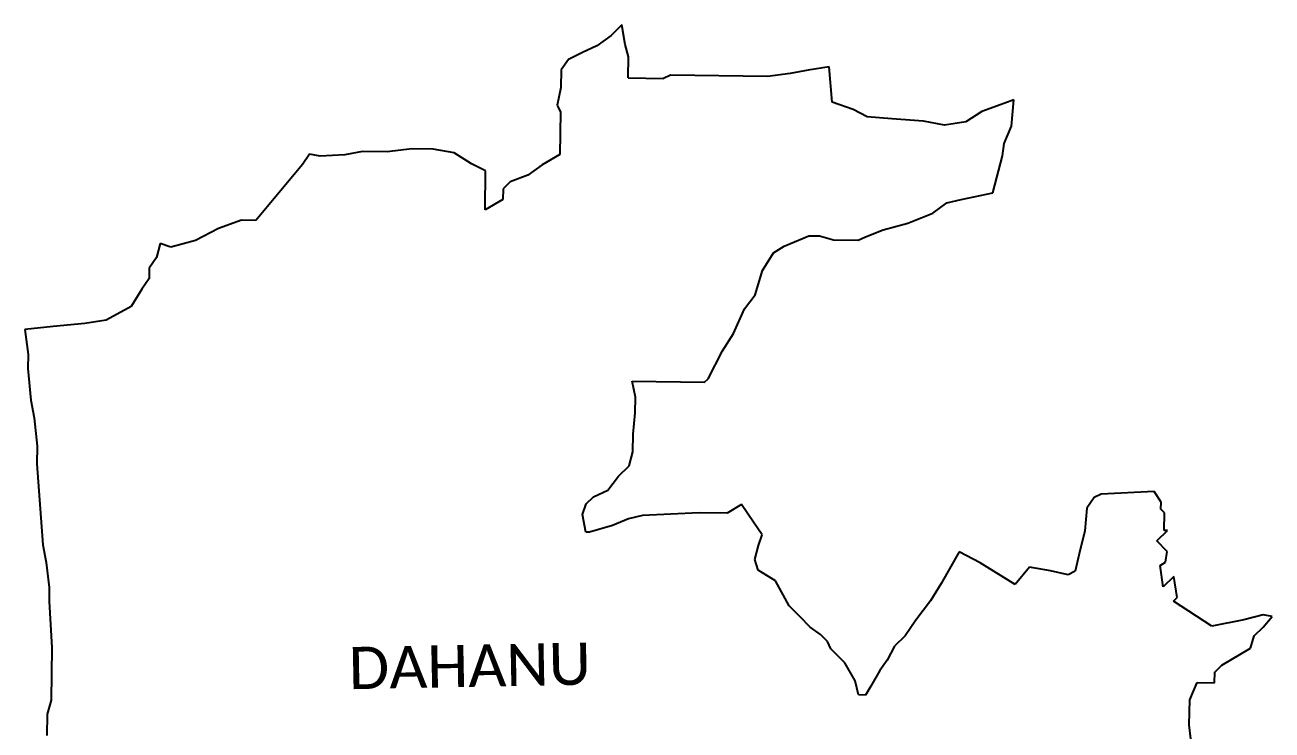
# Model space of a CAD drawing. Header units: metres. Extents: x 261051 to 267165, y 2208696 to 2215152.
# Drawn here: x 261505 to 267165, y 2211952 to 2215152 of the extents above; entities that cross this region are included whole.
import ezdxf

# ---------------------------------------------------------------- set-up
doc = ezdxf.new("R2010")
doc.units = ezdxf.units.M
doc.layers.add('village', color=3, linetype='Continuous')
doc.layers.add('VILLAGE NAME', color=250, linetype='Continuous')
doc.styles.get("Standard").update_dxf_attribs({"font": 'calibri.ttf'})

msp = doc.modelspace()

# ---------------------------------------------------------------- linework, layer by layer
at = {"color": 3}
msp.add_line((264242.3, 2214911.1), (264402.3, 2214908.6), dxfattribs=at)
at = {"layer": 'village', "color": 3}
for p, q in [((264214, 2215151.5), (264165.3, 2215104.3)), ((264228.7, 2215063.3), (264214, 2215151.5)), ((264165.3, 2215104.3), (264100.6, 2215057.3)), ((264100.6, 2215057.3), (264036.1, 2215026.2)), ((264243.8, 2215007.1), (264228.7, 2215063.3)), ((263971.6, 2214995.2), (263938.9, 2214947.7)), ((264036.1, 2215026.2), (263971.6, 2214995.2)), ((264242.3, 2214911.1), (264243.8, 2215007.1)), ((263938.9, 2214947.7), (263937.7, 2214867.7)), ((264434.5, 2214924.2), (264402.3, 2214908.6)), ((264874.4, 2214917.5), (264434.5, 2214924.2)), ((264978.6, 2214931.8), (264874.4, 2214917.5)), ((265058.8, 2214946.6), (264978.6, 2214931.8)), ((265155, 2214961.2), (265058.8, 2214946.6)), ((265168.6, 2214801), (265155, 2214961.2)), ((263937.7, 2214867.7), (263920.5, 2214788)), ((265992.7, 2214812.4), (265952.4, 2214797)), ((265982.9, 2214692.5), (265992.7, 2214812.4)), ((263920.5, 2214788), (263936, 2214755.8)), ((263936, 2214755.8), (263933, 2214563.8)), ((265264, 2214767.5), (265168.6, 2214801)), ((265327.6, 2214734.6), (265264, 2214767.5)), ((265847.9, 2214758.6), (265775.2, 2214711.7)), ((265952.4, 2214797), (265847.9, 2214758.6)), ((265439.4, 2214724.8), (265327.6, 2214734.6)), ((265583.2, 2214714.6), (265439.4, 2214724.8)), ((265679, 2214697.2), (265583.2, 2214714.6)), ((265775.2, 2214711.7), (265679, 2214697.2)), ((265949.6, 2214613), (265982.9, 2214692.5)), ((263037.3, 2214577.5), (262957.1, 2214562.8)), ((263149.3, 2214575.8), (263037.3, 2214577.5)), ((263261.5, 2214590.1), (263149.3, 2214575.8)), ((263357.5, 2214588.6), (263261.5, 2214590.1)), ((263453.2, 2214571.2), (263357.5, 2214588.6)), ((265940.8, 2214557.2), (265949.6, 2214613)), ((262797.2, 2214565.2), (262764.4, 2214517.7)), ((262845, 2214556.5), (262797.2, 2214565.2)), ((262957.1, 2214562.8), (262845, 2214556.5)), ((263532.4, 2214522), (263453.2, 2214571.2)), ((263595.9, 2214489), (263532.4, 2214522)), ((263933, 2214563.8), (263852.3, 2214517.1)), ((265898.2, 2214389.9), (265940.8, 2214557.2)), ((262764.4, 2214517.7), (262552.6, 2214264.9)), ((263593.2, 2214313), (263595.9, 2214489)), ((263787.6, 2214470.1), (263707.2, 2214439.3)), ((263852.3, 2214517.1), (263787.6, 2214470.1)), ((263674.7, 2214407.8), (263673.9, 2214359.8)), ((263707.2, 2214439.3), (263674.7, 2214407.8)), ((263673.9, 2214359.8), (263593.2, 2214313)), ((265689.6, 2214345), (265753.8, 2214360)), ((265753.8, 2214360), (265898.2, 2214389.9)), ((265512.1, 2214251.8), (265624.9, 2214298)), ((265624.9, 2214298), (265689.6, 2214345)), ((262488.6, 2214265.9), (262384, 2214227.5)), ((262552.6, 2214264.9), (262488.6, 2214265.9)), ((265399.7, 2214221.5), (265512.1, 2214251.8)), ((262384, 2214227.5), (262279.2, 2214173.1)), ((264950.6, 2214148.3), (265063.3, 2214194.6)), ((265063.3, 2214194.6), (265111.3, 2214193.9)), ((265111.3, 2214193.9), (265175.1, 2214176.9)), ((265287, 2214175.2), (265319.2, 2214190.7)), ((265319.2, 2214190.7), (265399.7, 2214221.5)), ((262119, 2214159.6), (262102, 2214095.8)), ((262166.8, 2214142.8), (262119, 2214159.6)), ((262279.2, 2214173.1), (262166.8, 2214142.8)), ((264902.1, 2214117.1), (264950.6, 2214148.3)), ((265175.1, 2214176.9), (265287, 2214175.2)), ((262102, 2214095.8), (262069.3, 2214048.4)), ((264852.9, 2214037.9), (264902.1, 2214117.1)), ((262069.3, 2214048.4), (262068.6, 2214000.4)), ((264819.3, 2213926.4), (264852.9, 2214037.9)), ((262068.6, 2214000.4), (262035.9, 2213952.9)), ((262035.9, 2213952.9), (261986.7, 2213873.6)), ((264770.3, 2213863.1), (264819.3, 2213926.4)), ((261986.7, 2213873.6), (261873.7, 2213811.3)), ((264720.6, 2213751.9), (264770.3, 2213863.1)), ((261777.5, 2213796.8), (261633.3, 2213783)), ((261873.7, 2213811.3), (261777.5, 2213796.8)), ((261633.3, 2213783), (261505.1, 2213769)), ((261505.1, 2213769), (261519.4, 2213656.8)), ((264671.4, 2213672.6), (264720.6, 2213751.9)), ((264605.5, 2213545.6), (264671.4, 2213672.6)), ((261519.4, 2213656.8), (261518.4, 2213592.8)), ((261518.4, 2213592.8), (261532.2, 2213448.6)), ((264276.2, 2213462.7), (264261.3, 2213534.9)), ((264261.3, 2213534.9), (264589.2, 2213529.9)), ((264589.2, 2213529.9), (264605.5, 2213545.6)), ((261532.2, 2213448.6), (261547, 2213368.4)), ((264275.1, 2213390.7), (264276.2, 2213462.7)), ((264265.6, 2213294.8), (264275.1, 2213390.7)), ((261547, 2213368.4), (261561, 2213240.2)), ((264264.4, 2213214.9), (264265.6, 2213294.8)), ((261561, 2213240.2), (261559.8, 2213160.2)), ((264247.5, 2213151.1), (264264.4, 2213214.9)), ((261559.8, 2213160.2), (261586.2, 2212791.8)), ((264198.8, 2213103.9), (264247.5, 2213151.1)), ((264149.8, 2213040.6), (264198.8, 2213103.9)), ((264052.8, 2212978.1), (264085.3, 2213009.7)), ((264085.3, 2213009.7), (264149.8, 2213040.6)), ((266357.1, 2213006.9), (266324.4, 2212959.4)), ((266389.3, 2213022.5), (266357.1, 2213006.9)), ((266629.5, 2213034.8), (266389.3, 2213022.5)), ((266660.8, 2212986.3), (266629.5, 2213034.8)), ((264036.1, 2212930.4), (264052.8, 2212978.1)), ((264564.2, 2212938.3), (264308, 2212926.2)), ((264692.1, 2212936.4), (264564.2, 2212938.3)), ((264756.7, 2212975.4), (264692.1, 2212936.4)), ((264811.5, 2212894.6), (264756.7, 2212975.4)), ((266324.4, 2212959.4), (266314.8, 2212855.6)), ((266660.3, 2212954.3), (266660.8, 2212986.3)), ((266676, 2212938.1), (266660.3, 2212954.3)), ((266674.8, 2212858.1), (266676, 2212938.1)), ((264050.9, 2212850.2), (264036.1, 2212930.4)), ((264171.3, 2212880.3), (264066.9, 2212849.9)), ((264243.8, 2212911.2), (264171.3, 2212880.3)), ((264308, 2212926.2), (264243.8, 2212911.2)), ((264850.6, 2212838), (264811.5, 2212894.6)), ((264066.9, 2212849.9), (264050.9, 2212850.2)), ((264833.9, 2212790.2), (264850.6, 2212838)), ((266314.8, 2212855.6), (266289.2, 2212752)), ((266642.1, 2212810.6), (266690.8, 2212857.9)), ((266690.8, 2212857.9), (266674.8, 2212858.1)), ((261586.2, 2212791.8), (261600.9, 2212711.6)), ((264816.9, 2212726.5), (264833.9, 2212790.2)), ((266689.3, 2212761.9), (266642.1, 2212810.6)), ((261600.9, 2212711.6), (261615.2, 2212599.4)), ((264832.2, 2212678.2), (264816.9, 2212726.5)), ((265745.4, 2212760.3), (265663.2, 2212617.6)), ((265840.6, 2212710.8), (265745.4, 2212760.3)), ((265999.1, 2212612.4), (265840.6, 2212710.8)), ((266289.2, 2212752), (266272, 2212672.3)), ((266656.4, 2212698.4), (266680.6, 2212714)), ((266680.6, 2212714), (266689.3, 2212761.9)), ((264911.4, 2212629), (264832.2, 2212678.2)), ((266064.3, 2212691.4), (265999.1, 2212612.4)), ((266160, 2212674), (266064.3, 2212691.4)), ((266239.7, 2212656.7), (266160, 2212674)), ((266272, 2212672.3), (266239.7, 2212656.7)), ((266670.9, 2212602.2), (266656.4, 2212698.4)), ((261615.2, 2212599.4), (261614.3, 2212535.4)), ((264973.7, 2212516.1), (264911.4, 2212629)), ((265663.2, 2212617.6), (265614, 2212538.3)), ((266719.6, 2212649.4), (266670.9, 2212602.2)), ((266734.1, 2212553.2), (266719.6, 2212649.4)), ((266717.9, 2212537.5), (266734.1, 2212553.2)), ((261614.3, 2212535.4), (261627.1, 2212327.2)), ((265021, 2212467.4), (264973.7, 2212516.1)), ((265614, 2212538.3), (265548.7, 2212451.3)), ((266892.1, 2212422.8), (266717.9, 2212537.5)), ((265068.2, 2212418.6), (265021, 2212467.4)), ((265548.7, 2212451.3), (265499.6, 2212380.1)), ((267036.6, 2212452.6), (266892.1, 2212422.8)), ((267124.9, 2212475.3), (267036.6, 2212452.6)), ((267124, 2212419.3), (267164.8, 2212466.6)), ((267164.8, 2212466.6), (267124.9, 2212475.3)), ((265115.7, 2212386), (265068.2, 2212418.6)), ((265147.2, 2212353.5), (265115.7, 2212386)), ((265499.6, 2212380.1), (265450.9, 2212332.9)), ((267066.6, 2212324.2), (267083.4, 2212379.9)), ((267083.4, 2212379.9), (267124, 2212419.3)), ((261627.1, 2212327.2), (261623.4, 2212087.3)), ((265162.7, 2212321.2), (265147.2, 2212353.5)), ((265225.7, 2212256.3), (265162.7, 2212321.2)), ((265450.9, 2212332.9), (265417.9, 2212269.3)), ((266937.4, 2212246.1), (267066.6, 2212324.2)), ((265272.5, 2212175.6), (265225.7, 2212256.3)), ((265417.9, 2212269.3), (265385.2, 2212221.8)), ((265385.2, 2212221.8), (265344.1, 2212150.5)), ((266904.2, 2212166.6), (266905, 2212214.6)), ((266905, 2212214.6), (266937.4, 2212246.1)), ((265287.5, 2212111.3), (265272.5, 2212175.6)), ((265344.1, 2212150.5), (265319.5, 2212110.8)), ((266791, 2212088.4), (266824.2, 2212167.9)), ((266824.2, 2212167.9), (266904.2, 2212166.6)), ((261623.4, 2212087.3), (261606.5, 2212023.5)), ((265319.5, 2212110.8), (265287.5, 2212111.3)), ((266789.3, 2211976.4), (266791, 2212088.4)), ((261606.5, 2212023.5), (261605, 2211927.6)), ((266803.4, 2211848.2), (266789.3, 2211976.4))]:
    msp.add_line(p, q, dxfattribs=at)

# ---------------------------------------------------------------- texts
at = {"layer": 'VILLAGE NAME'}
msp.add_text('DAHANU', height=191.46, rotation=1.1028, dxfattribs=at).set_placement((262976.4, 2212137.1))

doc.saveas('drawing.dxf')
